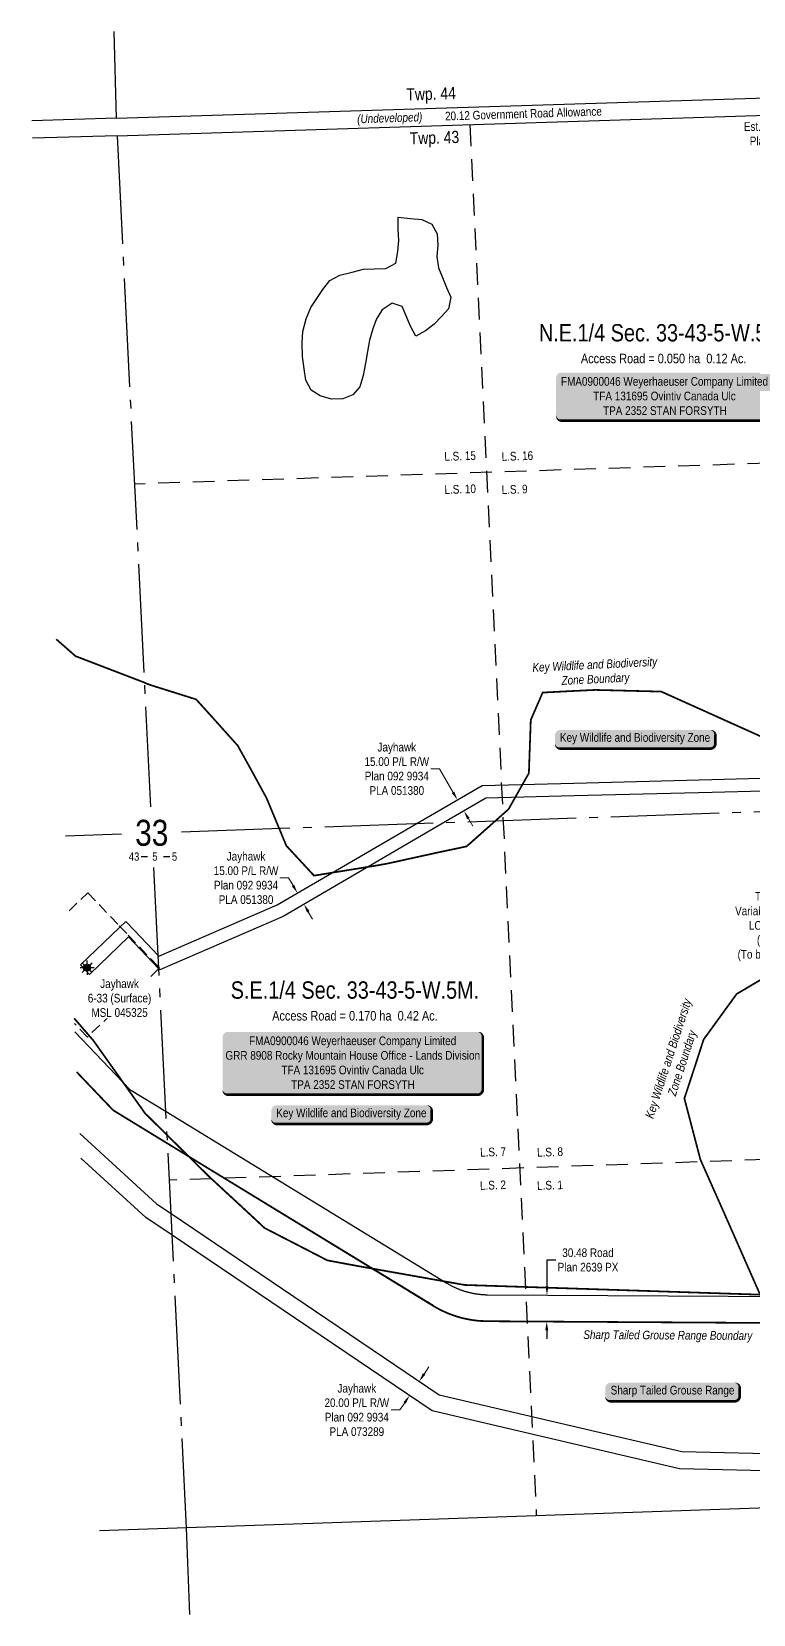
# Model space of a CAD drawing. Extents: x 656257 to 660865, y 5846033 to 5849863.
# Drawn here: x 657371 to 658203, y 5846033 to 5847859 of the extents above; entities that cross this region are included whole.
import ezdxf
from ezdxf.enums import TextEntityAlignment as Align

# ---------------------------------------------------------------- set-up
doc = ezdxf.new("R2010")
doc.units = 0
doc.header["$LTSCALE"] = 5
doc.header["$PDSIZE"] = 0.5
for name, pattern in [('DASHDOT2', [12.7, 6.35, -3.175, 0, -3.175]), ('foc-ACCESSROAD', [3.75, 2.5, -1.25]), ('foc-LSD', [8, 5, -3]), ('foc-QUARTERLINE', [33, 25, -3, 2, -3])]:
    doc.linetypes.add(name, pattern=pattern)
doc.layers.get('Defpoints').update_dxf_attribs({"color": 9})
for name, color, linetype in [('10', 1, 'Continuous'), ('9', 3, 'Continuous'), ('AS-WILDLIFE', 131, 'DASHDOT2'), ('AS-WILDLIFE-BLOCK', 131, 'Continuous'), ('C-SYMBOL', 7, 'Continuous'), ('D-TXT', 6, 'Continuous'), ('F-RW', 190, 'Continuous'), ('F-WS', 190, 'foc-ACCESSROAD'), ('F-WS-S', 190, 'Continuous'), ('L-AREAREQUIRED', 7, 'Continuous'), ('L-MON', 1, 'Continuous'), ('L-QSEC', 8, 'foc-QUARTERLINE'), ('L-ROAD-T', 7, 'Continuous'), ('L-SEC', 7, 'Continuous'), ('L-SECLBL', 7, 'Continuous'), ('L-SECTION-LSD', 7, 'foc-LSD'), ('L-TITLEDB', 4, 'Continuous'), ('L-TITLEDB-T', 4, 'Continuous'), ('T-WATER', 160, 'Continuous')]:
    doc.layers.add(name, color=color, linetype=linetype)
for name, color, linetype, lineweight in [('C-AR-T', 13, 'Continuous', 9), ('F-RW-T', 190, 'Continuous', 9), ('F-WS-T', 190, 'Continuous', 9), ('T-TEXT', 48, 'Continuous', 18)]:
    doc.layers.add(name, color=color, linetype=linetype, lineweight=lineweight)
doc.styles.add('100L', font='ARIALN.TTF', dxfattribs={"height": 11})
doc.styles.add('175L', font='ARIALN.TTF', dxfattribs={"height": 20})
doc.styles.add('240', font='ARIALN.TTF', dxfattribs={"height": 30})
doc.styles.add('80', font='ARIALN.TTF', dxfattribs={"height": 10})
doc.styles.add('80CG', font='ARIALN.TTF', dxfattribs={"height": 10})
doc.styles.add('80L', font='ARIALN.TTF', dxfattribs={"height": 10})
doc.styles.add('80LS', font='ARIALNI.TTF', dxfattribs={"height": 10})
doc.styles.add('SIMPLEX', font='ARIALN.TTF')
doc.dimstyles.new('Compass 5 000', dxfattribs={"dimscale": 5, "dimtxt": 9, "dimasz": 2, "dimexe": 0.2, "dimexo": 0.0625, "dimgap": 0.5, "dimtad": 0, "dimtih": 1, "dimtoh": 1, "dimzin": 0, "dimdsep": 46, "dimtxsty": '80CG', "dimcen": 0.1, "dimse1": 1, "dimse2": 1, "dimclrd": 256, "dimclrt": 256, "dimaunit": 1, "dimadec": 4, "dimazin": 0, "dimtfac": 0.06, "dimtofl": 0, "dimtmove": 0, "dimatfit": 1, "dimfxl": 0.2, "dimtolj": 1, "dimtzin": 0, "dimlwd": -1, "dimarcsym": 0})

# ---------------------------------------------------------------- blocks, each defined once
blk = doc.blocks.new('L-SECLBL')
at = {"layer": '9', "color": 7}
for p, q in [((-5.1, -27.8), (-12.3, -27.8)), ((20.7, -27.8), (13.5, -27.8))]:
    blk.add_line(p, q, dxfattribs=at)
at = {"layer": '10', "color": 2, "style": 'SIMPLEX'}
blk.add_attdef('SEC', text='', height=30, dxfattribs=at).set_placement((0, 0), align=Align.MIDDLE)
at = {"layer": '10', "color": 5, "style": '80L'}
blk.add_attdef('TWP', text='', height=9.5, dxfattribs=at).set_placement((-14.4, -27.4), align=Align.MIDDLE_RIGHT)
blk.add_attdef('RGE', text='', height=9.5, dxfattribs=at).set_placement((3.6, -27.4), align=Align.MIDDLE_CENTER)
blk.add_attdef('MER', text='', height=9.5, dxfattribs=at).set_placement((23.2, -27.4), align=Align.MIDDLE_LEFT)
blk = doc.blocks.new('*D453')
at = {"layer": 'Defpoints', "color": 0, "linetype": 'Continuous', "transparency": 16777216}
for p in [(657965.4, 5846401.5), (658030, 5846401.1), (658029.8, 5846370.5)]:
    blk.add_point(p, dxfattribs=at)
at = {"layer": 'L-TITLEDB-T', "transparency": 16777216}
for p, q in [((657965.5, 5846411.5), (657965.7, 5846442)), ((657965.7, 5846442), (657975.7, 5846442)), ((657965.2, 5846360.9), (657965.1, 5846350.9))]:
    blk.add_line(p, q, dxfattribs=at)
at = {"layer": 'L-TITLEDB-T', "linetype": 'Continuous', "transparency": 16777216}
for points in [[(657963.8, 5846411.5), (657967.2, 5846411.5), (657965.4, 5846401.5)], [(657963.5, 5846360.9), (657966.9, 5846360.9), (657965.2, 5846370.9)]]:
    blk.add_solid(points, dxfattribs=at)
at = {"layer": 'L-TITLEDB-T', "linetype": 'Continuous', "transparency": 16777216, "insert": (658012.7, 5846442), "char_height": 10, "attachment_point": 5, "style": '80CG'}
blk.add_mtext('\\A1;30.48 Road\\PPlan 2639 PX', dxfattribs=at)
blk = doc.blocks.new('*D454')
at = {"layer": 'Defpoints', "color": 0, "linetype": 'Continuous', "transparency": 16777216}
for p in [(657825.3, 5846297.2), (657807, 5846285.5), (657814.1, 5846280.7)]:
    blk.add_point(p, dxfattribs=at)
at = {"layer": 'F-RW-T', "transparency": 16777216}
for p, q in [((657823.8, 5846310.3), (657829.4, 5846318.6)), ((657801.4, 5846277.2), (657795.8, 5846268.9)), ((657795.8, 5846268.9), (657785.8, 5846268.9))]:
    blk.add_line(p, q, dxfattribs=at)
at = {"layer": 'F-RW-T', "linetype": 'Continuous', "transparency": 16777216}
for points in [[(657822.4, 5846311.3), (657825.2, 5846309.4), (657818.2, 5846302.1)], [(657800, 5846278.2), (657802.7, 5846276.3), (657807, 5846285.5)]]:
    blk.add_solid(points, dxfattribs=at)
at = {"layer": 'F-RW-T', "linetype": 'Continuous', "transparency": 16777216, "insert": (657746.2, 5846268.9), "char_height": 10, "attachment_point": 5, "style": '80CG'}
blk.add_mtext('\\A1;Jayhawk\\P20.00 P/L R/W\\PPlan 092 9934\\PPLA 073289', dxfattribs=at)
blk = doc.blocks.new('GAS')
h = blk.add_hatch(color=255)
h.dxf.hatch_style = 1
edge = h.paths.add_edge_path()
edge.add_arc((0, 0), 0.9, 0, 360)
for p, q in [((-0.81, 0), (-1.62, 0)), ((-0.57, 0.57), (-1.14, 1.14)), ((0, 0.81), (0, 1.62)), ((0.57, 0.57), (1.14, 1.14)), ((1.62, 0), (0.81, 0)), ((-0.57, -0.57), (-1.14, -1.14)), ((0, -0.81), (0, -1.62)), ((1.14, -1.14), (0.57, -0.57))]:
    blk.add_line(p, q)
blk.add_circle((0, 0), 0.8)
blk = doc.blocks.new('*U424')
h = blk.add_hatch(color=255)
edge = h.paths.add_edge_path()
edge.add_line((-119, -28.5), (119, -28.5))
edge.add_arc((119, -22.5), 6, 270, 360)
edge.add_line((125, -22.5), (125, 21))
edge.add_arc((119, 21), 6, 0, 90)
edge.add_line((119, 27), (-119, 27))
edge.add_arc((-119, 21), 6, 90, 180)
edge.add_line((-125, 21), (-125, -22.5))
edge.add_arc((-119, -22.5), 6, 180, 270)
at = {"color": 44, "flags": 128}
blk.add_lwpolyline([(-119, -28.5, 3, 3, 0), (119, -28.5, 3, 3, 0.414214), (125, -22.5, 3, 3, 0), (125, 21, 3, 0, 0.414214), (119, 27, 0, 0, 0), (-119, 27, 0, 0, 0.414214), (-125, 21, 0, 0, 0), (-125, -22.5, 0, 3, 0.414214)], format="xyseb", close=True, dxfattribs=at)
at = {"color": 44, "style": '80'}
blk.add_attdef('ENTER_TEXT_001', (-36, -5), '', height=10, dxfattribs=at)
blk = doc.blocks.new('*U422')
h = blk.add_hatch(color=255)
edge = h.paths.add_edge_path()
edge.add_line((-86.5, -11.5), (86.5, -11.5))
edge.add_arc((86.5, -5.5), 6, 270, 360)
edge.add_line((92.5, -5.5), (92.5, 4))
edge.add_arc((86.5, 4), 6, 0, 90)
edge.add_line((86.5, 10), (-86.5, 10))
edge.add_arc((-86.5, 4), 6, 90, 180)
edge.add_line((-92.5, 4), (-92.5, -5.5))
edge.add_arc((-86.5, -5.5), 6, 180, 270)
at = {"color": 131, "flags": 128}
blk.add_lwpolyline([(-86.5, -11.5, 3, 3, 0), (86.5, -11.5, 3, 3, 0.414214), (92.5, -5.5, 3, 3, 0), (92.5, 4, 3, 0, 0.414214), (86.5, 10, 0, 0, 0), (-86.5, 10, 0, 0, 0.414214), (-92.5, 4, 0, 0, 0), (-92.5, -5.5, 0, 3, 0.414214)], format="xyseb", close=True, dxfattribs=at)
at = {"color": 131, "style": '80'}
blk.add_attdef('ENTER_TEXT_001', (-36, -5), '', height=10, dxfattribs=at)
blk = doc.blocks.new('*D470')
at = {"layer": 'Defpoints', "color": 0, "linetype": 'Continuous', "transparency": 16777216}
for p in [(657862.2, 5846973), (657866, 5846975.2), (657873.6, 5846962.3)]:
    blk.add_point(p, dxfattribs=at)
at = {"layer": 'F-RW-T', "transparency": 16777216}
for p, q in [((657841.4, 5847008.7), (657831.4, 5847008.7)), ((657857.2, 5846981.6), (657841.4, 5847008.7)), ((657874.8, 5846951.4), (657879.8, 5846942.7))]:
    blk.add_line(p, q, dxfattribs=at)
at = {"layer": 'F-RW-T', "linetype": 'Continuous', "transparency": 16777216}
for points in [[(657858.6, 5846982.5), (657855.7, 5846980.8), (657862.2, 5846973)], [(657876.2, 5846952.2), (657873.3, 5846950.5), (657869.8, 5846960)]]:
    blk.add_solid(points, dxfattribs=at)
at = {"layer": 'F-RW-T', "linetype": 'Continuous', "transparency": 16777216, "insert": (657792.3, 5847008.7), "char_height": 10, "attachment_point": 5, "style": '80CG'}
blk.add_mtext('\\A1;Jayhawk\\P15.00 P/L R/W\\PPlan 092 9934\\PPLA 051380', dxfattribs=at)
blk = doc.blocks.new('*U471')
h = blk.add_hatch(color=255)
edge = h.paths.add_edge_path()
edge.add_line((-144, -37), (144, -37))
edge.add_arc((144, -31), 6, 270, 360)
edge.add_line((150, -31), (150, 29.5))
edge.add_arc((144, 29.5), 6, 0, 90)
edge.add_line((144, 35.5), (-144, 35.5))
edge.add_arc((-144, 29.5), 6, 90, 180)
edge.add_line((-150, 29.5), (-150, -31))
edge.add_arc((-144, -31), 6, 180, 270)
at = {"color": 44, "flags": 128}
blk.add_lwpolyline([(-144, -37, 3, 3, 0), (144, -37, 3, 3, 0.414214), (150, -31, 3, 3, 0), (150, 29.5, 3, 0, 0.414214), (144, 35.5, 0, 0, 0), (-144, 35.5, 0, 0, 0.414214), (-150, 29.5, 0, 0, 0), (-150, -31, 0, 3, 0.414214)], format="xyseb", close=True, dxfattribs=at)
at = {"color": 44, "style": '80'}
blk.add_attdef('ENTER_TEXT_001', (-36, -5), '', height=10, dxfattribs=at)
blk = doc.blocks.new('*U421')
h = blk.add_hatch(color=255)
edge = h.paths.add_edge_path()
edge.add_line((-71.5, -11.5), (71.5, -11.5))
edge.add_arc((71.5, -5.5), 6, 270, 360)
edge.add_line((77.5, -5.5), (77.5, 4))
edge.add_arc((71.5, 4), 6, 0, 90)
edge.add_line((71.5, 10), (-71.5, 10))
edge.add_arc((-71.5, 4), 6, 90, 180)
edge.add_line((-77.5, 4), (-77.5, -5.5))
edge.add_arc((-71.5, -5.5), 6, 180, 270)
at = {"color": 131, "flags": 128}
blk.add_lwpolyline([(-71.5, -11.5, 3, 3, 0), (71.5, -11.5, 3, 3, 0.414214), (77.5, -5.5, 3, 3, 0), (77.5, 4, 3, 0, 0.414214), (71.5, 10, 0, 0, 0), (-71.5, 10, 0, 0, 0.414214), (-77.5, 4, 0, 0, 0), (-77.5, -5.5, 0, 3, 0.414214)], format="xyseb", close=True, dxfattribs=at)
at = {"color": 131, "style": '80'}
blk.add_attdef('ENTER_TEXT_001', (-36, -5), '', height=10, dxfattribs=at)
blk = doc.blocks.new('*D478')
at = {"layer": 'Defpoints', "color": 0, "transparency": 16777216}
for p in [(657674.5, 5846863.6), (657677.7, 5846865.5), (657682, 5846850.7)]:
    blk.add_point(p, dxfattribs=at)
at = {"layer": 'F-RW-T', "transparency": 16777216}
for p, q in [((657667.6, 5846882.8), (657657.6, 5846882.8)), ((657672.7, 5846874.1), (657667.6, 5846882.8)), ((657690.3, 5846843.9), (657695.3, 5846835.2))]:
    blk.add_line(p, q, dxfattribs=at)
for points in [[(657674.1, 5846875), (657671.2, 5846873.3), (657677.7, 5846865.5)], [(657691.7, 5846844.7), (657688.8, 5846843), (657685.2, 5846852.5)]]:
    blk.add_solid(points, dxfattribs=at)
at = {"layer": 'F-RW-T', "transparency": 16777216, "insert": (657618.5, 5846882.8), "char_height": 10, "attachment_point": 5, "style": '80CG'}
blk.add_mtext('\\A1;Jayhawk\\P15.00 P/L R/W\\PPlan 092 9934\\PPLA 051380', dxfattribs=at)
blk = doc.blocks.new('*D480')
at = {"layer": 'C-AR-T', "transparency": 16777216}
for p, q in [((658313.7, 5846829.9), (658281.5, 5846826.6)), ((658336.1, 5846832.1), (658346.1, 5846833.1))]:
    blk.add_line(p, q, dxfattribs=at)
for points in [[(658313.5, 5846831.5), (658313.8, 5846828.2), (658323.6, 5846830.9)], [(658336, 5846833.8), (658336.3, 5846830.5), (658326.2, 5846831.1)]]:
    blk.add_solid(points, dxfattribs=at)
at = {"layer": 'Defpoints', "color": 0, "transparency": 16777216}
for p in [(658323.4, 5846833), (658323.6, 5846830.9), (658326, 5846833.3)]:
    blk.add_point(p, dxfattribs=at)
at = {"layer": 'C-AR-T', "transparency": 16777216, "insert": (658230.7, 5846826.6), "char_height": 10, "attachment_point": 5, "style": '80CG', "bg_fill": 3, "box_fill_scale": 1.1, "bg_fill_color": 256, "bg_fill_true_color": 13158600, "bg_fill_transparency": 0}
blk.add_mtext('\\A1;Tamarack\\PVariable Width A/R\\PLOC 980343\\P(Expired)\\P(To be Cancelled)', dxfattribs=at)

msp = doc.modelspace()

# ---------------------------------------------------------------- linework, layer by layer
at = {"layer": 'AS-WILDLIFE', "const_width": 2, "flags": 128}
for points in [[(657399.687, 5847158.292), (657421.951, 5847138.774), (657501.228, 5847108.346), (657504.48, 5847106.849), (657511.794, 5847104.355), (657560.933, 5847088.9), (657578.138, 5847069.915), (657608.981, 5847035.443), (657624.444, 5847007.457), (657642.161, 5846974.973), (657664.96, 5846919.993), (657696.866, 5846885.522), (657768.418, 5846897.086), (657782.291, 5846899.599), (657839.28, 5846912.15), (657872.523, 5846919.18), (657877.27, 5846923.184), (657921.172, 5846962.224), (657929.596, 5846977.231), (657944.572, 5847003.745), (657946.767, 5847065.247), (657960.489, 5847096.759), (657989.737, 5847098.285), (658021.111, 5847099.813), (658097.175, 5847097.882), (658221.226, 5847041.993), (658313.757, 5847007.577), (658319.071, 5847005.581), (658381.096, 5846977.637), (658404.42, 5846964.658), (658422.68, 5846954.175), (658421.338, 5846916.674), (658420.486, 5846892.173), (658386.961, 5846850.143), (658313.612, 5846820.577), (658287.622, 5846810.053), (658184.114, 5846748.96), (658146.036, 5846696.426), (658136.002, 5846665.417), (658123.848, 5846628.406), (658142.286, 5846557.922), (658167.587, 5846500.945), (658211.176, 5846401.984), (657870.541, 5846413.178), (657747.146, 5846435.067), (657712.328, 5846441.535), (657639.732, 5846478.97), (657625.908, 5846491.958), (657576.241, 5846537.913), (657501.988, 5846611.346), (657442.412, 5846695.293), (657420.403, 5846720.801)], [(657423.338, 5846658.813), (657465.381, 5846614.714), (657528.088, 5846576.36), (657834.091, 5846389.193), (657834.874, 5846388.718), (657835.662, 5846388.249), (657836.452, 5846387.785), (657837.247, 5846387.328), (657838.044, 5846386.876), (657838.845, 5846386.431), (657839.65, 5846385.991), (657840.458, 5846385.558), (657841.269, 5846385.131), (657842.083, 5846384.71), (657842.9, 5846384.295), (657843.72, 5846383.886), (657844.544, 5846383.484), (657845.37, 5846383.087), (657846.2, 5846382.697), (657847.032, 5846382.313), (657847.867, 5846381.936), (657848.705, 5846381.565), (657849.546, 5846381.2), (657850.39, 5846380.841), (657851.236, 5846380.489), (657852.085, 5846380.143), (657852.936, 5846379.804), (657853.79, 5846379.471), (657854.647, 5846379.144), (657855.506, 5846378.824), (657856.367, 5846378.511), (657857.231, 5846378.204), (657858.096, 5846377.903), (657858.965, 5846377.609), (657859.835, 5846377.322), (657860.707, 5846377.041), (657861.582, 5846376.767), (657862.459, 5846376.499), (657863.337, 5846376.238), (657864.218, 5846375.983), (657865.1, 5846375.735), (657865.985, 5846375.494), (657866.871, 5846375.26), (657867.759, 5846375.032), (657868.648, 5846374.811), (657869.539, 5846374.596), (657870.432, 5846374.389), (657871.326, 5846374.188), (657872.222, 5846373.994), (657873.119, 5846373.806), (657874.018, 5846373.626), (657874.918, 5846373.452), (657875.819, 5846373.285), (657876.722, 5846373.124), (657877.625, 5846372.971), (657878.53, 5846372.824), (657879.436, 5846372.684), (657880.343, 5846372.552), (657881.251, 5846372.425), (657882.159, 5846372.306), (657883.069, 5846372.194), (657883.98, 5846372.088), (657884.891, 5846371.989), (657885.803, 5846371.897), (657886.715, 5846371.812), (657887.629, 5846371.734), (657888.543, 5846371.663), (657889.457, 5846371.599), (657890.372, 5846371.541), (657891.287, 5846371.491), (657892.202, 5846371.447), (657893.118, 5846371.41), (657894.034, 5846371.381), (657894.951, 5846371.358), (657895.867, 5846371.342), (657896.784, 5846371.333), (658240.767, 5846369.212), (658348.817, 5846348.583), (658369.13, 5846344.703), (658711.248, 5846279.373), (658712.161, 5846279.197), (658713.073, 5846279.018), (658713.985, 5846278.835), (658714.897, 5846278.649), (658715.807, 5846278.46), (658716.717, 5846278.267), (658717.626, 5846278.072), (658718.535, 5846277.872), (658719.443, 5846277.67), (658720.35, 5846277.464), (658721.256, 5846277.256), (658722.161, 5846277.043), (658723.066, 5846276.828), (658723.97, 5846276.609), (658724.873, 5846276.387), (658725.776, 5846276.162), (658726.677, 5846275.934), (658727.578, 5846275.702), (658728.478, 5846275.467), (658729.377, 5846275.229), (658730.275, 5846274.988), (658731.172, 5846274.743), (658732.069, 5846274.495), (658732.964, 5846274.244), (658733.859, 5846273.99), (658734.752, 5846273.732), (658735.645, 5846273.471), (658736.537, 5846273.207), (658737.428, 5846272.94), (658738.318, 5846272.67), (658739.206, 5846272.396), (658740.094, 5846272.119), (658740.981, 5846271.839), (658741.867, 5846271.556), (658742.752, 5846271.27), (658743.636, 5846270.98), (658744.519, 5846270.687), (658745.4, 5846270.391), (658746.281, 5846270.092), (658747.16, 5846269.79), (658748.039, 5846269.485), (658748.916, 5846269.176), (658749.792, 5846268.864), (658750.667, 5846268.549), (658751.541, 5846268.231), (658752.414, 5846267.91), (658753.286, 5846267.586), (658754.156, 5846267.258), (658755.026, 5846266.927), (658755.894, 5846266.594), (658756.76, 5846266.257), (658757.626, 5846265.917), (658758.491, 5846265.574), (658759.354, 5846265.227), (658760.216, 5846264.878), (658761.076, 5846264.525), (658761.936, 5846264.17), (658762.794, 5846263.811), (658763.651, 5846263.449), (658764.506, 5846263.085), (658765.36, 5846262.717), (658766.213, 5846262.346), (658767.065, 5846261.972), (658767.915, 5846261.594), (658768.763, 5846261.214), (658769.611, 5846260.831), (658770.457, 5846260.445), (658771.301, 5846260.055), (658772.145, 5846259.663), (658772.986, 5846259.268), (658773.827, 5846258.869), (658774.666, 5846258.468), (658775.503, 5846258.063), (658776.339, 5846257.655), (658777.174, 5846257.245), (658778.007, 5846256.831), (658778.838, 5846256.415), (658779.668, 5846255.995), (658780.497, 5846255.573), (658781.324, 5846255.147), (658782.149, 5846254.719), (658782.973, 5846254.287), (658783.795, 5846253.853), (658784.616, 5846253.416), (658785.435, 5846252.975), (658786.253, 5846252.532), (658787.069, 5846252.086), (658787.883, 5846251.637), (658788.696, 5846251.184), (658789.507, 5846250.729), (658790.317, 5846250.272), (658791.125, 5846249.811), (658791.931, 5846249.347), (658792.735, 5846248.88), (658793.538, 5846248.411), (658794.339, 5846247.938), (658795.138, 5846247.463), (658795.936, 5846246.985), (658796.732, 5846246.504), (658797.526, 5846246.02), (658798.319, 5846245.533), (658799.109, 5846245.043), (658799.898, 5846244.551), (658800.685, 5846244.055), (658801.471, 5846243.557), (658802.254, 5846243.056), (658903.623, 5846177.982), (659050.305, 5846083.763)]]:
    msp.add_lwpolyline(points, dxfattribs=at)
at = {"layer": 'F-RW'}
for points in [[(658288.793, 5846984.997), (658155.695, 5846981.536), (657996.827, 5846977.409), (657895.018, 5846974.748), (657843.566, 5846944.764), (657661.243, 5846838.549), (657519.166, 5846776.81), (657517.891, 5846778.146), (657482.988, 5846814.77), (657437.85, 5846771.613), (657427.492, 5846782.447), (657472.625, 5846825.599), (657479.849, 5846832.507), (657490.2, 5846821.66), (657517.119, 5846793.429), (657517.888, 5846792.622), (657654.462, 5846851.945), (657811.828, 5846943.625), (657890.792, 5846989.638), (657996.437, 5846992.394), (658155.306, 5846996.519), (658282.349, 5846999.824)], [(657426.692, 5846587.98), (657515.264, 5846506.933), (657532.179, 5846495.492), (657841.176, 5846286.504), (658120.879, 5846220.893), (658252.024, 5846217.834), (658354.95, 5846198.386), (658355.887, 5846177.858), (658249.921, 5846197.88), (658118.36, 5846200.95), (657833.013, 5846267.885), (657533.443, 5846470.497), (657502.846, 5846491.191), (657428.033, 5846559.647)]]:
    msp.add_lwpolyline(points, dxfattribs=at)
at = {"layer": 'F-WS'}
msp.add_lwpolyline([(657414.523, 5846844.983), (657436.159, 5846865.576), (657472.267, 5846827.779), (657482.621, 5846816.941), (657517.491, 5846780.286), (657518.764, 5846778.948), (657517.612, 5846777.844), (657435.577, 5846699.253), (657420.682, 5846714.905)], dxfattribs=at)
at = {"layer": 'L-QSEC', "flags": 128}
for points in [[(657469.322, 5847759.441), (657466.565, 5847859.403)], [(657469.876, 5847739.336), (657508.325, 5846964.907)], [(657544.249, 5846936.152), (658320.045, 5846963.325)], [(657410.428, 5846931.465), (657475.026, 5846933.727)], [(657511.795, 5846895.012), (657549.625, 5846133.049)], [(657549.625, 5846133.049), (657553.344, 5846033.097)]]:
    msp.add_lwpolyline(points, dxfattribs=at)
at = {"layer": 'L-SEC'}
for p, q in [((657469.322, 5847759.441), (658282.735, 5847785.017)), ((657469.876, 5847739.336), (658283.367, 5847764.907)), ((658356.667, 5846160.751), (657449.697, 5846129.621))]:
    msp.add_line(p, q, dxfattribs=at)
at = {"layer": 'L-SEC', "flags": 128}
for points in [[(657469.322, 5847759.441), (657371.363, 5847756.483)], [(657469.876, 5847739.336), (657372.314, 5847736.39)]]:
    msp.add_lwpolyline(points, dxfattribs=at)
at = {"layer": 'L-SECTION-LSD', "flags": 128}
for points in [[(657876.621, 5847752.121), (657953.146, 5846146.9)], [(658301.706, 5847364.117), (657489.832, 5847337.388)], [(658338.356, 5846562.038), (657529.718, 5846534.003)]]:
    msp.add_lwpolyline(points, dxfattribs=at)
at = {"layer": 'L-TITLEDB'}
for points in [[(657421.132, 5846705.407), (657484.68, 5846638.747), (657526.221, 5846613.336), (657849.988, 5846415.308), (657850.659, 5846414.901), (657851.334, 5846414.5), (657852.012, 5846414.105), (657852.694, 5846413.717), (657853.379, 5846413.333), (657854.068, 5846412.956), (657854.759, 5846412.585), (657855.454, 5846412.219), (657856.152, 5846411.86), (657856.853, 5846411.507), (657857.556, 5846411.16), (657858.264, 5846410.818), (657858.973, 5846410.483), (657859.686, 5846410.154), (657860.402, 5846409.831), (657861.12, 5846409.515), (657861.841, 5846409.204), (657862.565, 5846408.899), (657863.291, 5846408.602), (657864.019, 5846408.31), (657864.751, 5846408.025), (657865.484, 5846407.746), (657866.22, 5846407.473), (657866.958, 5846407.206), (657867.699, 5846406.946), (657868.442, 5846406.692), (657869.187, 5846406.445), (657869.934, 5846406.203), (657870.683, 5846405.969), (657871.434, 5846405.741), (657872.187, 5846405.519), (657872.941, 5846405.305), (657873.698, 5846405.096), (657874.457, 5846404.893), (657875.217, 5846404.698), (657875.979, 5846404.51), (657876.742, 5846404.327), (657877.507, 5846404.151), (657878.274, 5846403.982), (657879.042, 5846403.819), (657879.811, 5846403.663), (657880.582, 5846403.514), (657881.354, 5846403.371), (657882.126, 5846403.235), (657882.901, 5846403.106), (657883.676, 5846402.983), (657884.452, 5846402.866), (657885.229, 5846402.757), (657886.007, 5846402.655), (657886.787, 5846402.558), (657887.566, 5846402.469), (657888.347, 5846402.386), (657889.129, 5846402.311), (657889.91, 5846402.241), (657890.693, 5846402.179), (657891.476, 5846402.124), (657892.259, 5846402.074), (657893.043, 5846402.032), (657893.827, 5846401.997), (657894.611, 5846401.968), (657895.396, 5846401.946), (657896.181, 5846401.931), (657896.966, 5846401.922), (658243.738, 5846399.786)], [(658240.763, 5846369.33), (657896.78, 5846371.451), (657895.732, 5846371.462), (657894.685, 5846371.483), (657893.638, 5846371.512), (657892.591, 5846371.55), (657891.545, 5846371.597), (657890.499, 5846371.653), (657889.453, 5846371.719), (657888.409, 5846371.793), (657887.364, 5846371.876), (657886.321, 5846371.968), (657885.278, 5846372.069), (657884.237, 5846372.18), (657883.196, 5846372.298), (657882.156, 5846372.427), (657881.118, 5846372.564), (657880.081, 5846372.71), (657879.045, 5846372.864), (657878.01, 5846373.029), (657876.977, 5846373.201), (657875.945, 5846373.383), (657874.915, 5846373.573), (657873.887, 5846373.772), (657872.86, 5846373.981), (657871.835, 5846374.198), (657870.813, 5846374.424), (657869.792, 5846374.658), (657868.773, 5846374.901), (657867.756, 5846375.154), (657866.741, 5846375.415), (657865.729, 5846375.684), (657864.72, 5846375.963), (657863.712, 5846376.25), (657862.707, 5846376.546), (657861.705, 5846376.85), (657860.705, 5846377.163), (657859.708, 5846377.484), (657858.714, 5846377.814), (657857.723, 5846378.152), (657856.734, 5846378.5), (657855.749, 5846378.856), (657854.767, 5846379.22), (657853.788, 5846379.592), (657852.812, 5846379.973), (657851.84, 5846380.362), (657850.871, 5846380.76), (657849.905, 5846381.167), (657848.943, 5846381.581), (657847.985, 5846382.003), (657847.03, 5846382.435), (657846.079, 5846382.873), (657845.132, 5846383.321), (657844.188, 5846383.776), (657843.249, 5846384.239), (657842.313, 5846384.711), (657841.382, 5846385.19), (657840.455, 5846385.679), (657839.532, 5846386.174), (657838.614, 5846386.677), (657837.7, 5846387.188), (657836.789, 5846387.707), (657835.884, 5846388.235), (657834.983, 5846388.77), (657834.087, 5846389.312), (657528.085, 5846576.476), (657465.377, 5846614.833), (657423.332, 5846658.934)]]:
    msp.add_lwpolyline(points, dxfattribs=at)
at = {"layer": 'T-WATER', "color": 48}
msp.add_lwpolyline([(657717.131, 5847435.185), (657704.004, 5847439.046), (657693.66, 5847445.898), (657687.491, 5847457.233), (657685.597, 5847470.169), (657683.653, 5847484.547), (657683.101, 5847500.42), (657684.09, 5847513.459), (657687.914, 5847528.043), (657693.229, 5847541.239), (657700.087, 5847551.6), (657706.944, 5847561.961), (657715.244, 5847572.373), (657726.578, 5847578.56), (657740.896, 5847581.966), (657753.771, 5847585.319), (657766.748, 5847585.788), (657779.724, 5847586.255), (657791.058, 5847592.442), (657793.49, 5847605.533), (657794.48, 5847618.572), (657794.028, 5847631.56), (657793.875, 5847645.157), (657808.044, 5847643.622), (657821.071, 5847642.647), (657832.807, 5847637.29), (657838.975, 5847625.955), (657839.428, 5847612.968), (657838.437, 5847599.928), (657840.332, 5847586.995), (657845.058, 5847575.605), (657849.786, 5847564.219), (657854.514, 5847552.829), (657852.082, 5847539.738), (657843.732, 5847530.769), (657835.382, 5847521.8), (657825.54, 5847514.22), (657814.206, 5847508.033), (657808.038, 5847519.369), (657798.583, 5847542.145), (657786.898, 5847546.059), (657775.614, 5847538.428), (657768.757, 5847528.068), (657764.833, 5847516.368), (657760.959, 5847503.224), (657758.528, 5847490.135), (657756.096, 5847477.044), (657753.715, 5847462.509), (657749.841, 5847449.366), (657741.491, 5847440.396), (657730.107, 5847435.652), (657717.131, 5847435.185)], close=True, dxfattribs=at)

# ---------------------------------------------------------------- block references
at = {"layer": 'AS-WILDLIFE-BLOCK'}
ref = msp.add_blockref('*U422', (658067.164, 5847043.54), dxfattribs=at)
ref.add_attrib('ENTER_TEXT_001', 'Key Wildlife and Biodiversity Zone', (657980.39, 5847039.925), dxfattribs={"layer": '0', "color": 131, "height": 10, "style": '80'})
ref = msp.add_blockref('*U422', (657740.106, 5846610.407), dxfattribs=at)
ref.add_attrib('ENTER_TEXT_001', 'Key Wildlife and Biodiversity Zone', (657653.332, 5846606.791), dxfattribs={"layer": '0', "color": 131, "height": 10, "style": '80'})
ref = msp.add_blockref('*U421', (658110.197, 5846290.407), dxfattribs=at)
ref.add_attrib('ENTER_TEXT_001', 'Sharp Tailed Grouse Range', (658038.864, 5846286.788), dxfattribs={"layer": '0', "color": 131, "height": 10, "style": '80'})
at = {"layer": 'C-SYMBOL', "color": 3}
ref = msp.add_blockref('*U424', (658101.025, 5847438.985), dxfattribs=at)
ref.add_attrib('ENTER_TEXT_001', 'FMA0900046 Weyerhaeuser Company Limited', (657981.571, 5847450.826), dxfattribs={"layer": '0', "color": 44, "height": 10, "style": '80'})
ref.add_attrib('ENTER_TEXT_002', 'TFA 131695 Ovintiv Canada Ulc', (658018.791, 5847433.982), dxfattribs={"layer": '0', "color": 44, "height": 10, "style": '80'})
ref.add_attrib('ENTER_TEXT_003', 'TPA 2352 STAN FORSYTH', (658030.064, 5847417.138), dxfattribs={"layer": '0', "color": 44, "height": 10, "style": '80'})
ref = msp.add_blockref('*U471', (657741.455, 5846669.685), dxfattribs=at)
ref.add_attrib('ENTER_TEXT_001', 'FMA0900046 Weyerhaeuser Company Limited', (657622.001, 5846689.947), dxfattribs={"layer": '0', "color": 44, "height": 10, "style": '80'})
ref.add_attrib('ENTER_TEXT_002', 'GRR 8908 Rocky Mountain House Office - Lands Division', (657594.767, 5846673.103), dxfattribs={"layer": '0', "color": 44, "height": 10, "style": '80'})
ref.add_attrib('ENTER_TEXT_003', 'TFA 131695 Ovintiv Canada Ulc', (657659.221, 5846656.259), dxfattribs={"layer": '0', "color": 44, "height": 10, "style": '80'})
ref.add_attrib('ENTER_TEXT_004', 'TPA 2352 STAN FORSYTH', (657670.493, 5846639.415), dxfattribs={"layer": '0', "color": 44, "height": 10, "style": '80'})
at = {"layer": 'L-SECLBL', "color": 5, "linetype": 'Continuous', "xscale": 0.99974724, "yscale": 0.99974724, "zscale": 0.99974724}
msp.add_blockref('L-SECLBL', (657509.812, 5846934.946), dxfattribs=at).add_auto_attribs({'SEC': '33', 'TWP': '43', 'RGE': '5', 'MER': '5'})

# ---------------------------------------------------------------- texts
at = {"layer": 'AS-WILDLIFE', "char_height": 10, "attachment_point": 5, "style": '240'}
for s, width, insert, rotation in [('\\pt310;{\\fArial Narrow|b0|i1|c0|p34;Key Wildlife and Biodiversity\\PZone Boundary}', 144.69754, (658020.974, 5847119.295), 2.788507), ('\\pt310;{\\fArial Narrow|b0|i1|c0|p34;Key Wildlife and Biodiversity\\PZone Boundary}', 144.69754, (658114.652, 5846671.407), 72.068301), ('{\\fArial Narrow|b0|i1|c0|p34;Sharp Tailed Grouse Range Boundary}', 195.66617, (658104.751, 5846353.79), 359.646794)]:
    msp.add_mtext_dynamic_manual_height_columns(s, width=width, gutter_width=45, heights=[0], dxfattribs=dict(at, insert=insert, rotation=rotation))
at = {"layer": 'C-SYMBOL', "color": 3, "linetype": 'Continuous', "style": '175L'}
for s, p in [('N.E.1/4 Sec. 33-43-5-W.5M.', (658099.966, 5847495.954)), ('S.E.1/4 Sec. 33-43-5-W.5M.', (657744.052, 5846737.512))]:
    msp.add_text(s, height=19.99494, dxfattribs=at).set_placement(p, align=Align.BOTTOM_CENTER)
at = {"layer": 'D-TXT', "color": 3, "char_height": 13.9965, "width": 105.58471, "attachment_point": 1, "rotation": 1.842368, "style": '80L'}
for s, insert in [('Twp. 44', (657803.113, 5847793.837)), ('Twp. 43', (657806.985, 5847743.206))]:
    msp.add_mtext(s, dxfattribs=dict(at, insert=insert))
at = {"layer": 'L-AREAREQUIRED', "color": 5, "linetype": 'Continuous', "style": '100L'}
for s, p in [('Access Road = 0.050 ha  0.12 Ac.', (658099.966, 5847473.46)), ('Access Road = 0.170 ha  0.42 Ac.', (657744.052, 5846715.018))]:
    msp.add_text(s, height=10.99722, dxfattribs=at).set_placement(p, align=Align.BOTTOM_CENTER)
at = {"layer": 'L-MON', "insert": (658181.639, 5847754.924), "char_height": 10.00009, "attachment_point": 1, "style": '80L'}
msp.add_mtext_dynamic_manual_height_columns('\\pi10.79836;Est. Position By\\P\\pi17.57878;Plan 092 9934\\P\\pi53.2203;N.E. 33', width=90.02828, gutter_width=50, heights=[0], dxfattribs=at)
at = {"layer": 'L-ROAD-T', "style": '80L'}
msp.add_text('20.12 Government Road Allowance', height=10, rotation=1.827568, dxfattribs=at).set_placement((657938.278, 5847764.757), align=Align.MIDDLE_CENTER)
at = {"layer": 'T-TEXT', "style": '80LS'}
msp.add_text('(Undeveloped)', height=10, rotation=1.827568, dxfattribs=at).set_placement((657784.169, 5847759.84), align=Align.MIDDLE_CENTER)

# ---------------------------------------------------------------- dimensions: what is measured, and where the dimension line sits
at = {"layer": 'F-RW-T', "linetype": 'Continuous'}
dim = msp.add_linear_dim(base=(657862.202, 5846972.979), p1=(657873.572, 5846962.25), p2=(657866.024, 5846975.205), angle=120.229538, text='Jayhawk\\P15.00 P/L R/W\\PPlan 092 9934\\PPLA 051380', dimstyle='Compass 5 000', dxfattribs=at)
dim.commit()
dim.dimension.update_dxf_attribs({"geometry": '*D470', "text_midpoint": (657792.278, 5847008.741), "dimtype": 161})
at = {"layer": 'F-RW-T', "color": 2}
dim = msp.add_aligned_dim(p1=(657682.04, 5846850.664), p2=(657674.495, 5846863.616), distance=-3.699, text='Jayhawk\\P15.00 P/L R/W\\PPlan 092 9934\\PPLA 051380', dimstyle='Compass 5 000', dxfattribs=at)
dim.commit()
dim.dimension.update_dxf_attribs({"geometry": '*D478', "text_midpoint": (657618.537, 5846882.76)})
at = {"layer": 'F-RW-T', "linetype": 'Continuous'}
dim = msp.add_aligned_dim(p1=(657825.308, 5846297.236), p2=(657814.106, 5846280.672), distance=-8.62, text='Jayhawk\\P20.00 P/L R/W\\PPlan 092 9934\\PPLA 073289', dimstyle='Compass 5 000', dxfattribs=at)
dim.commit()
dim.dimension.update_dxf_attribs({"geometry": '*D454', "text_midpoint": (657746.221, 5846268.935)})
at = {"layer": 'L-TITLEDB-T', "linetype": 'Continuous'}
dim = msp.add_linear_dim(base=(657965.435, 5846401.5), p1=(658029.839, 5846370.512), p2=(658030.027, 5846401.102), angle=89.647046, text='30.48 Road\\PPlan 2639 PX', dimstyle='Compass 5 000', dxfattribs=at)
dim.commit()
dim.dimension.update_dxf_attribs({"geometry": '*D453', "text_midpoint": (658012.741, 5846442.022), "dimtype": 161})

# ---------------------------------------------------------------- next in the draw order: texts
at = {"layer": 'F-WS-T', "insert": (657472.652, 5846744.154), "char_height": 10, "width": 78.99495, "attachment_point": 5, "rotation": 0.051539, "style": '80CG', "bg_fill": 3, "box_fill_scale": 1.15, "bg_fill_color": 256, "bg_fill_true_color": 256, "bg_fill_transparency": 0}
msp.add_mtext('\\A1;Jayhawk\\P6-33 (Surface)\\PMSL 045325', dxfattribs=at)
at = {"layer": 'L-SECTION-LSD', "attachment_point": 1, "style": '100L', "bg_fill": 3, "box_fill_scale": 1.5, "bg_fill_color": 256, "bg_fill_transparency": 0}
for s, width, insert, char_height, rotation in [('\\pi1.84534;L.S. 15', 36.85013, (657845.061, 5847374.078), 9.99747, 1.885608), ('L.S. 16', 36.9321, (657913.003, 5847374.078), 9.9975, 1.885608), ('\\pi2.02857;L.S. 10', 36.94471, (657845.061, 5847335.803), 9.99747, 1.885608), ('L.S. 9', 30.51956, (657913.003, 5847335.803), 9.9975, 1.885608), ('\\pi2.30553;L.S. 7', 30.87266, (657885.871, 5846571.051), 9.99747, 1.985564), ('L.S. 8', 30.39346, (657953.814, 5846571.051), 9.9975, 1.985564), ('\\pi2.13992;L.S. 2', 30.64567, (657885.871, 5846532.776), 9.99747, 1.985564), ('L.S. 1', 29.98361, (657953.814, 5846532.776), 9.9975, 1.985564)]:
    msp.add_mtext_dynamic_manual_height_columns(s, width=width, gutter_width=54.986, heights=[0], dxfattribs=dict(at, insert=insert, char_height=char_height, rotation=rotation))

# ---------------------------------------------------------------- next in the draw order: dimensions: what is measured, and where the dimension line sits
at = {"layer": 'C-AR-T'}
dim = msp.add_linear_dim(base=(658323.622, 5846830.882), p1=(658325.978, 5846833.294), p2=(658323.405, 5846833.035), angle=185.753277, text='Tamarack\\PVariable Width A/R\\PLOC 980343\\P(Expired)\\P(To be Cancelled)', dimstyle='Compass 5 000', override={"dimtfill": 1}, dxfattribs=at)
dim.commit()
dim.dimension.update_dxf_attribs({"geometry": '*D480', "text_midpoint": (658230.75, 5846826.641), "dimtype": 161})

# ---------------------------------------------------------------- next in the draw order: block references
at = {"layer": 'F-WS-S', "linetype": 'Continuous', "xscale": 4.9987362, "yscale": 4.9987362, "zscale": 4.9987362}
msp.add_blockref('GAS', (657435.205, 5846779.309), dxfattribs=at)

doc.saveas('drawing.dxf')
